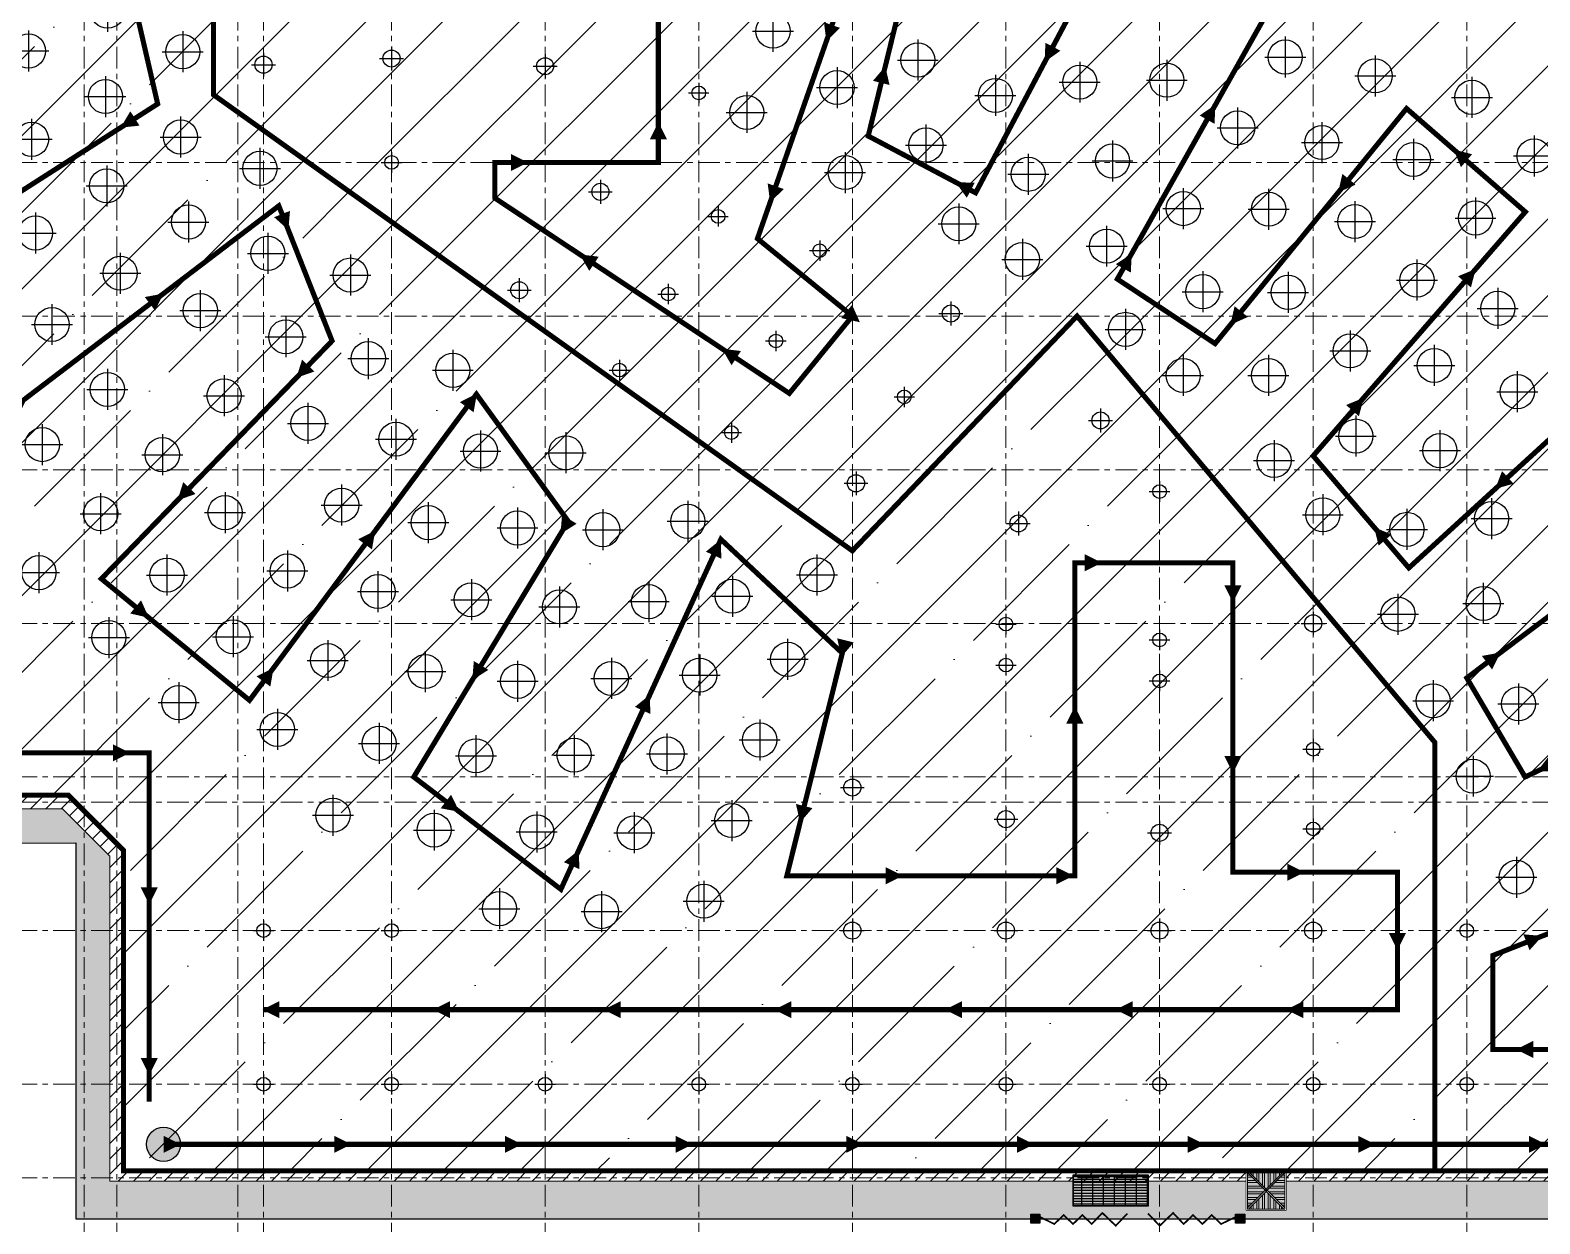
# Model space of a CAD drawing. Header units: millimetres. Extents: x -376071 to 28028791, y -269234 to 29325.
# Drawn here: x -34174 to 54275, y -89175 to -19253 of the extents above; entities that cross this region are included whole.
import ezdxf

# ---------------------------------------------------------------- set-up
doc = ezdxf.new("R2010")
doc.units = ezdxf.units.MM
doc.header["$LTSCALE"] = 100
doc.set_wipeout_variables(frame=1)
for name, pattern in [('AUR_Centre', [22.5, 15, -2.5, 2.5, -2.5]), ('AUR_Grid Line', [22.225, 12.7, -3.175, 3.175, -3.175]), ('HIDDEN', [0.375, 0.25, -0.125])]:
    doc.linetypes.add(name, pattern=pattern)
doc.layers.add('0 T KY HIEU', color=255, linetype='Continuous', lineweight=9)
doc.linetypes.add('FENCELINE2', pattern='A,0.25,-0.1,[132,ltypeshp.shx,S=0.1,R=0,X=-0.1,Y=0],-0.1,1', length=1.45)
pattern_1 = [(45, (156703.3, 86475), (-449.0128, 449.0128), [])]
pattern_2 = [(90, (0, 0), (-375, 6e-14), []), (90, (-132.6, 132.6), (-375, 6e-14), [])]
pattern_3 = [(90, (0, 0), (-375, 6e-14), []), (90, (-132.6, 132.6), (-375, 6e-14), [])]
pattern_4 = [(0, (0, 0), (1e-13, 375), []), (0, (132.6, 132.6), (1e-13, 375), [])]

# ---------------------------------------------------------------- blocks, each defined once
blk = doc.blocks.new('GRID')
at = {"color": 8, "linetype": 'AUR_Grid Line', "lineweight": 0}
for p, q in [((54103.3, 101816.4), (54103.3, -11839.9)), ((56003.3, 101816.4), (56003.3, -11839.9)), ((63103.3, 101816.4), (63103.3, -11839.9)), ((64603.6, 101816.4), (64603.6, -11839.9)), ((72103.3, 101816.4), (72103.3, -11839.9)), ((81103.3, 101816.4), (81103.3, -11839.9)), ((90103.3, 101816.4), (90103.3, -11839.9)), ((99103.3, 101816.4), (99103.3, -11839.9)), ((108103.3, 101816.4), (108103.3, -11839.9)), ((117103.3, 101816.4), (117103.3, -11839.9)), ((126103.3, 101816.4), (126103.3, -11839.9)), ((135103.3, 101816.4), (135103.3, -11839.9)), ((175793.1, 59475), (-10486.6, 59475)), ((175793.1, 50475), (-10486.6, 50475)), ((175793.1, 41475), (-10486.6, 41475)), ((175793.1, 32475), (-10486.6, 32475)), ((175793.1, 23475), (-10486.6, 23475)), ((175793.1, 22005.3), (-10486.6, 22005.3)), ((175793.1, 14475), (-10486.6, 14475)), ((175793.1, 5475), (-10486.6, 5475)), ((175793.1, 0), (-10486.6, 0))]:
    blk.add_line(p, q, dxfattribs=at)
blk = doc.blocks.new('Pile Round for 02 - MacroMonitored - Ø1000-545971-PILING LAYOUT PLAN')
at = {"color": 1}
for p, q in [((0, 700), (0, -700)), ((-700, 0), (700, 0))]:
    blk.add_line(p, q, dxfattribs=at)
at = {"color": 7}
blk.add_circle((0, 0), 500, dxfattribs=at)
blk.add_circle((0, 0), 500, dxfattribs=at)
blk.add_circle((0, 0), 500, dxfattribs=at)
blk = doc.blocks.new('Pile Round for 02 - MacroMonitored - Ø2000-545968-PILING LAYOUT PLAN')
at = {"color": 1}
for p, q in [((0, 1200), (0, -1200)), ((-1200, 0), (1200, 0))]:
    blk.add_line(p, q, dxfattribs=at)
at = {"color": 7}
blk.add_circle((0, 0), 1000, dxfattribs=at)
blk.add_circle((0, 0), 1000, dxfattribs=at)
blk.add_circle((0, 0), 1000, dxfattribs=at)
blk = doc.blocks.new('d800')
at = {"color": 1}
for p, q in [((-600, 0), (600, 0)), ((0, 600), (0, -600))]:
    blk.add_line(p, q, dxfattribs=at)
at = {"color": 7}
blk.add_circle((0, 0), 400, dxfattribs=at)
blk = doc.blocks.new('MB COC')
at = {"lineweight": 9}
for name, p in [('Pile Round for 02 - MacroMonitored - Ø2000-545968-PILING LAYOUT PLAN', (55469, 68335)), ('Pile Round for 02 - MacroMonitored - Ø2000-545968-PILING LAYOUT PLAN', (94453, 67164)), ('Pile Round for 02 - MacroMonitored - Ø2000-545968-PILING LAYOUT PLAN', (50834, 66004)), ('Pile Round for 02 - MacroMonitored - Ø2000-545968-PILING LAYOUT PLAN', (59871, 65962)), ('Pile Round for 02 - MacroMonitored - Ø2000-545968-PILING LAYOUT PLAN', (102939, 65475)), ('Pile Round for 02 - MacroMonitored - Ø2000-545968-PILING LAYOUT PLAN', (124467, 65650)), ('Pile Round for 02 - MacroMonitored - Ø1000-545971-PILING LAYOUT PLAN', (64602, 65202)), ('Pile Round for 02 - MacroMonitored - Ø1000-545971-PILING LAYOUT PLAN', (72103, 65561)), ('Pile Round for 02 - MacroMonitored - Ø1000-545971-PILING LAYOUT PLAN', (81103, 65111)), ('Pile Round for 02 - MacroMonitored - Ø2000-545968-PILING LAYOUT PLAN', (117528, 64292)), ('Pile Round for 02 - MacroMonitored - Ø2000-545968-PILING LAYOUT PLAN', (129737, 64547)), ('Pile Round for 02 - MacroMonitored - Ø2000-545968-PILING LAYOUT PLAN', (98206, 63861)), ('Pile Round for 02 - MacroMonitored - Ø2000-545968-PILING LAYOUT PLAN', (107488, 63399)), ('Pile Round for 02 - MacroMonitored - Ø2000-545968-PILING LAYOUT PLAN', (112427, 64178)), ('Pile Round for 02 - MacroMonitored - Ø2000-545968-PILING LAYOUT PLAN', (55341, 63337)), ('Pile Round for 02 - MacroMonitored - Ø2000-545968-PILING LAYOUT PLAN', (135407, 63288)), ('Pile Round for 02 - MacroMonitored - Ø2000-545968-PILING LAYOUT PLAN', (92918, 62406)), ('Pile Round for 02 - MacroMonitored - Ø2000-545968-PILING LAYOUT PLAN', (51015, 60830)), ('Pile Round for 02 - MacroMonitored - Ø2000-545968-PILING LAYOUT PLAN', (59742, 60964)), ('Pile Round for 02 - MacroMonitored - Ø2000-545968-PILING LAYOUT PLAN', (121677, 61501)), ('Pile Round for 02 - MacroMonitored - Ø2000-545968-PILING LAYOUT PLAN', (103415, 60495)), ('Pile Round for 02 - MacroMonitored - Ø2000-545968-PILING LAYOUT PLAN', (126616, 60641)), ('Pile Round for 02 - MacroMonitored - Ø2000-545968-PILING LAYOUT PLAN', (139045, 59857)), ('Pile Round for 02 - MacroMonitored - Ø2000-545968-PILING LAYOUT PLAN', (64393, 59128)), ('Pile Round for 02 - MacroMonitored - Ø2000-545968-PILING LAYOUT PLAN', (114346, 59562)), ('Pile Round for 02 - MacroMonitored - Ø2000-545968-PILING LAYOUT PLAN', (131977, 59650)), ('Pile Round for 02 - MacroMonitored - Ø2000-545968-PILING LAYOUT PLAN', (55415, 58100)), ('Pile Round for 02 - MacroMonitored - Ø2000-545968-PILING LAYOUT PLAN', (98681, 58884)), ('Pile Round for 02 - MacroMonitored - Ø2000-545968-PILING LAYOUT PLAN', (109408, 58782)), ('Pile Round for 02 - MacroMonitored - Ø1000-545971-PILING LAYOUT PLAN', (84340, 57754)), ('Pile Round for 02 - MacroMonitored - Ø2000-545968-PILING LAYOUT PLAN', (118495, 56771)), ('Pile Round for 02 - MacroMonitored - Ø2000-545968-PILING LAYOUT PLAN', (123495, 56734)), ('Pile Round for 02 - MacroMonitored - Ø2000-545968-PILING LAYOUT PLAN', (60206, 55985)), ('Pile Round for 02 - MacroMonitored - Ø2000-545968-PILING LAYOUT PLAN', (105337, 55879)), ('Pile Round for 02 - MacroMonitored - Ø2000-545968-PILING LAYOUT PLAN', (128546, 56013)), ('Pile Round for 02 - MacroMonitored - Ø2000-545968-PILING LAYOUT PLAN', (135614, 56220)), ('Pile Round for 02 - MacroMonitored - Ø2000-545968-PILING LAYOUT PLAN', (51245, 55341)), ('Pile Round for 02 - MacroMonitored - Ø2000-545968-PILING LAYOUT PLAN', (114003, 54571)), ('Pile Round for 02 - MacroMonitored - Ø2000-545968-PILING LAYOUT PLAN', (64857, 54150)), ('Pile Round for 02 - MacroMonitored - Ø2000-545968-PILING LAYOUT PLAN', (109064, 53794)), ('Pile Round for 02 - MacroMonitored - Ø2000-545968-PILING LAYOUT PLAN', (56207, 52984)), ('Pile Round for 02 - MacroMonitored - Ø2000-545968-PILING LAYOUT PLAN', (69692, 52878)), ('Pile Round for 02 - MacroMonitored - Ø2000-545968-PILING LAYOUT PLAN', (119636, 51903)), ('Pile Round for 02 - MacroMonitored - Ø2000-545968-PILING LAYOUT PLAN', (132184, 52582)), ('Pile Round for 02 - MacroMonitored - Ø1000-545971-PILING LAYOUT PLAN', (79589, 51990)), ('Pile Round for 02 - MacroMonitored - Ø2000-545968-PILING LAYOUT PLAN', (124636, 51866)), ('Pile Round for 02 - MacroMonitored - Ø2000-545968-PILING LAYOUT PLAN', (60899, 50794)), ('Pile Round for 02 - MacroMonitored - Ø1000-545971-PILING LAYOUT PLAN', (104875, 50626)), ('Pile Round for 02 - MacroMonitored - Ø2000-545968-PILING LAYOUT PLAN', (136917, 50927)), ('Pile Round for 02 - MacroMonitored - Ø2000-545968-PILING LAYOUT PLAN', (52208, 49982)), ('Pile Round for 02 - MacroMonitored - Ø2000-545968-PILING LAYOUT PLAN', (65907, 49261)), ('Pile Round for 02 - MacroMonitored - Ø2000-545968-PILING LAYOUT PLAN', (115107, 49695)), ('Pile Round for 02 - MacroMonitored - Ø2000-545968-PILING LAYOUT PLAN', (128273, 48435)), ('Pile Round for 02 - MacroMonitored - Ø2000-545968-PILING LAYOUT PLAN', (70742, 47989)), ('Pile Round for 02 - MacroMonitored - Ø2000-545968-PILING LAYOUT PLAN', (133200, 47582)), ('Pile Round for 02 - MacroMonitored - Ø2000-545968-PILING LAYOUT PLAN', (75694, 47298)), ('Pile Round for 02 - MacroMonitored - Ø2000-545968-PILING LAYOUT PLAN', (118482, 46998)), ('Pile Round for 02 - MacroMonitored - Ø2000-545968-PILING LAYOUT PLAN', (123482, 46998)), ('Pile Round for 02 - MacroMonitored - Ø2000-545968-PILING LAYOUT PLAN', (55455, 46179)), ('Pile Round for 02 - MacroMonitored - Ø2000-545968-PILING LAYOUT PLAN', (62291, 45808)), ('Pile Round for 02 - MacroMonitored - Ø2000-545968-PILING LAYOUT PLAN', (138065, 46046)), ('Pile Round for 02 - MacroMonitored - Ø2000-545968-PILING LAYOUT PLAN', (67209, 44189)), ('Pile Round for 02 - MacroMonitored - Ø2000-545968-PILING LAYOUT PLAN', (72363, 43259)), ('Pile Round for 02 - MacroMonitored - Ø1000-545971-PILING LAYOUT PLAN', (113642, 44362)), ('Pile Round for 02 - MacroMonitored - Ø2000-545968-PILING LAYOUT PLAN', (128603, 43446)), ('Pile Round for 02 - MacroMonitored - Ø2000-545968-PILING LAYOUT PLAN', (51642, 42946)), ('Pile Round for 02 - MacroMonitored - Ø2000-545968-PILING LAYOUT PLAN', (58676, 42354)), ('Pile Round for 02 - MacroMonitored - Ø2000-545968-PILING LAYOUT PLAN', (77315, 42568)), ('Pile Round for 02 - MacroMonitored - Ø2000-545968-PILING LAYOUT PLAN', (82314, 42467)), ('Pile Round for 02 - MacroMonitored - Ø2000-545968-PILING LAYOUT PLAN', (133530, 42593)), ('Pile Round for 02 - MacroMonitored - Ø2000-545968-PILING LAYOUT PLAN', (123814, 42010)), ('Pile Round for 02 - MacroMonitored - Ø1000-545971-PILING LAYOUT PLAN', (99317, 40678)), ('Pile Round for 02 - MacroMonitored - Ø2000-545968-PILING LAYOUT PLAN', (55060, 38900)), ('Pile Round for 02 - MacroMonitored - Ø2000-545968-PILING LAYOUT PLAN', (62350, 38962)), ('Pile Round for 02 - MacroMonitored - Ø2000-545968-PILING LAYOUT PLAN', (69181, 39402)), ('Pile Round for 02 - MacroMonitored - Ø2000-545968-PILING LAYOUT PLAN', (126670, 38835)), ('Pile Round for 02 - MacroMonitored - Ø2000-545968-PILING LAYOUT PLAN', (136558, 38615)), ('Pile Round for 02 - MacroMonitored - Ø2000-545968-PILING LAYOUT PLAN', (74256, 38376)), ('Pile Round for 02 - MacroMonitored - Ø2000-545968-PILING LAYOUT PLAN', (79484, 38063)), ('Pile Round for 02 - MacroMonitored - Ø2000-545968-PILING LAYOUT PLAN', (84483, 37962)), ('Pile Round for 02 - MacroMonitored - Ø2000-545968-PILING LAYOUT PLAN', (89459, 38454)), ('Pile Round for 02 - MacroMonitored - Ø1000-545971-PILING LAYOUT PLAN', (108830, 38328)), ('Pile Round for 02 - MacroMonitored - Ø2000-545968-PILING LAYOUT PLAN', (131597, 37979)), ('Pile Round for 02 - MacroMonitored - Ø2000-545968-PILING LAYOUT PLAN', (51445, 35446)), ('Pile Round for 02 - MacroMonitored - Ø2000-545968-PILING LAYOUT PLAN', (58945, 35300)), ('Pile Round for 02 - MacroMonitored - Ø2000-545968-PILING LAYOUT PLAN', (66000, 35544)), ('Pile Round for 02 - MacroMonitored - Ø2000-545968-PILING LAYOUT PLAN', (97028, 35315)), ('Pile Round for 02 - MacroMonitored - Ø2000-545968-PILING LAYOUT PLAN', (71309, 34337)), ('Pile Round for 02 - MacroMonitored - Ø2000-545968-PILING LAYOUT PLAN', (76781, 33856)), ('Pile Round for 02 - MacroMonitored - Ø2000-545968-PILING LAYOUT PLAN', (81942, 33438)), ('Pile Round for 02 - MacroMonitored - Ø2000-545968-PILING LAYOUT PLAN', (87170, 33746)), ('Pile Round for 02 - MacroMonitored - Ø2000-545968-PILING LAYOUT PLAN', (92073, 34063)), ('Pile Round for 02 - MacroMonitored - Ø2000-545968-PILING LAYOUT PLAN', (136069, 33639)), ('Pile Round for 02 - MacroMonitored - Ø2000-545968-PILING LAYOUT PLAN', (131070, 33007)), ('Pile Round for 02 - MacroMonitored - Ø2000-545968-PILING LAYOUT PLAN', (55541, 31638)), ('Pile Round for 02 - MacroMonitored - Ø2000-545968-PILING LAYOUT PLAN', (62819, 31687)), ('Pile Round for 02 - MacroMonitored - Ø1000-545971-PILING LAYOUT PLAN', (126103, 32475)), ('Pile Round for 02 - MacroMonitored - Ø2000-545968-PILING LAYOUT PLAN', (68362, 30298)), ('Pile Round for 02 - MacroMonitored - Ø2000-545968-PILING LAYOUT PLAN', (95313, 30368)), ('Pile Round for 02 - MacroMonitored - Ø2000-545968-PILING LAYOUT PLAN', (74079, 29650)), ('Pile Round for 02 - MacroMonitored - Ø2000-545968-PILING LAYOUT PLAN', (79493, 29079)), ('Pile Round for 02 - MacroMonitored - Ø2000-545968-PILING LAYOUT PLAN', (84984, 29249)), ('Pile Round for 02 - MacroMonitored - Ø2000-545968-PILING LAYOUT PLAN', (90158, 29444)), ('Pile Round for 02 - MacroMonitored - Ø2000-545968-PILING LAYOUT PLAN', (59637, 27830)), ('Pile Round for 02 - MacroMonitored - Ø2000-545968-PILING LAYOUT PLAN', (133133, 27941)), ('Pile Round for 02 - MacroMonitored - Ø2000-545968-PILING LAYOUT PLAN', (138130, 27756)), ('Pile Round for 02 - MacroMonitored - Ø2000-545968-PILING LAYOUT PLAN', (65414, 26259)), ('Pile Round for 02 - MacroMonitored - Ø2000-545968-PILING LAYOUT PLAN', (71376, 25443)), ('Pile Round for 02 - MacroMonitored - Ø2000-545968-PILING LAYOUT PLAN', (93674, 25644)), ('Pile Round for 02 - MacroMonitored - Ø2000-545968-PILING LAYOUT PLAN', (77045, 24719)), ('Pile Round for 02 - MacroMonitored - Ø2000-545968-PILING LAYOUT PLAN', (82798, 24752)), ('Pile Round for 02 - MacroMonitored - Ø2000-545968-PILING LAYOUT PLAN', (88242, 24826)), ('Pile Round for 02 - MacroMonitored - Ø2000-545968-PILING LAYOUT PLAN', (135472, 23522)), ('Pile Round for 02 - MacroMonitored - Ø1000-545971-PILING LAYOUT PLAN', (99103, 22855)), ('Pile Round for 02 - MacroMonitored - Ø2000-545968-PILING LAYOUT PLAN', (68673, 21236)), ('Pile Round for 02 - MacroMonitored - Ø2000-545968-PILING LAYOUT PLAN', (92036, 20921)), ('Pile Round for 02 - MacroMonitored - Ø2000-545968-PILING LAYOUT PLAN', (74596, 20360)), ('Pile Round for 02 - MacroMonitored - Ø2000-545968-PILING LAYOUT PLAN', (80612, 20255)), ('Pile Round for 02 - MacroMonitored - Ø2000-545968-PILING LAYOUT PLAN', (86327, 20207)), ('Pile Round for 02 - MacroMonitored - Ø1000-545971-PILING LAYOUT PLAN', (108103, 21005)), ('Pile Round for 02 - MacroMonitored - Ø1000-545971-PILING LAYOUT PLAN', (117103, 20205)), ('Pile Round for 02 - MacroMonitored - Ø2000-545968-PILING LAYOUT PLAN', (138007, 17602)), ('Pile Round for 02 - MacroMonitored - Ø2000-545968-PILING LAYOUT PLAN', (78426, 15758)), ('Pile Round for 02 - MacroMonitored - Ø2000-545968-PILING LAYOUT PLAN', (90398, 16197)), ('Pile Round for 02 - MacroMonitored - Ø2000-545968-PILING LAYOUT PLAN', (84411, 15589)), ('Pile Round for 02 - MacroMonitored - Ø1000-545971-PILING LAYOUT PLAN', (99103, 14475)), ('Pile Round for 02 - MacroMonitored - Ø1000-545971-PILING LAYOUT PLAN', (108103, 14475)), ('Pile Round for 02 - MacroMonitored - Ø1000-545971-PILING LAYOUT PLAN', (117103, 14475)), ('Pile Round for 02 - MacroMonitored - Ø1000-545971-PILING LAYOUT PLAN', (126103, 14475))]:
    blk.add_blockref(name, p, dxfattribs=at)
for p in [(90103, 63546), (72103, 59475), (91234, 56314), (97190, 54307), (88315, 51766), (94622, 49017), (85456, 47313), (102144, 45738), (92018, 43654), (117103, 40196), (108103, 32428), (117103, 31507), (108103, 30028), (117103, 29107), (126103, 25103), (126103, 20437), (64602, 14475), (72103, 14475), (135103, 14475), (64602, 5475), (72103, 5475), (81103, 5475), (90103, 5475), (99103, 5475), (108103, 5475), (117103, 5475), (126103, 5475), (135103, 5475)]:
    blk.add_blockref('d800', p)
blk = doc.blocks.new('MB TV')
at = {"lineweight": 0}
h = blk.add_hatch(dxfattribs=at)
h.set_pattern_fill('ANSI31', color=8, scale=200, style=0)
h.set_pattern_definition(pattern_1)
h.paths.add_polyline_path([(53966, 21608), (53166, 22408), (28202, 22408), (28202, 21608), (52834, 21608)], flags=0)
h = blk.add_hatch(dxfattribs=at)
h.set_pattern_fill('ANSI31', color=8, scale=200, style=0)
h.set_pattern_definition(pattern_1)
h.paths.add_polyline_path([(55600, 18842), (55600, 19974), (53966, 21608), (52834, 21608), (55297, 19145)], flags=0)
h = blk.add_hatch(dxfattribs=at)
h.set_pattern_fill('ANSI31', color=8, scale=200, style=0)
h.set_pattern_definition(pattern_1)
h.paths.add_polyline_path([(56400, -197), (56400, 19174), (55600, 19974), (55600, -197)], flags=0)
h = blk.add_hatch(dxfattribs=at)
h.set_pattern_fill('ANSI31', color=8, scale=200, style=0)
h.set_pattern_definition(pattern_1)
h.paths.add_polyline_path([(162399, -197), (162999, 403), (56400, 403), (56400, -197), (160384, -197)], flags=0)
at = {"color": 7, "lineweight": 5}
for points in [[(162399, -197), (166403, 3808), (166403, 46446), (166603, 46446), (166603, 77253), (166403, 77253), (166403, 92134), (36702, 92134), (36702, 92334), (-200, 92334), (-200, 86013), (-400, 86013), (-400, 69213), (-200, 69213), (-200, 21808), (28202, 21808), (28202, 21608), (52834, 21608), (55600, 18842), (55600, -197)], [(56400, 403), (56400, 19174), (53166, 22408), (400, 22408), (400, 91534), (165803, 91534), (165803, 4056), (162151, 403)]]:
    blk.add_lwpolyline(points, close=True, dxfattribs=at)
blk = doc.blocks.new('fsdfsdfsf')
at = {"linetype": 'Continuous', "ltscale": 10}
h = blk.add_hatch(dxfattribs=at)
h.set_pattern_fill('GRATE', color=8, scale=7000, style=0)
h.set_pattern_definition([(9e-14, (-556288.43, 1606329.62), (-3e-13, 218.75), []), (90, (-556288.4, 1606329.6), (-875, -1e-12), [])])
h.paths.add_polyline_path([(-345248, 915482), (-345248, 913041), (-339307, 913041), (-339307, 915482)])
at = {"color": 150}
for points in [[(-345277, 915511), (-345277, 913011), (-339277, 913011), (-339277, 915511)], [(-345248, 915482), (-345248, 913041), (-339307, 913041), (-339307, 915482)]]:
    blk.add_lwpolyline(points, close=True, dxfattribs=at)
blk = doc.blocks.new('T MUI TEN GATE')
at = {"layer": '0 T KY HIEU', "ltscale": 2000, "true_color": 0xff0505}
blk.add_hatch(color=1, dxfattribs=at).paths.add_polyline_path([(374812, 297915), (374812, 298224), (378999, 298224), (378999, 297915)])
at = {"layer": '0 T KY HIEU', "color": 1, "ltscale": 60, "true_color": 0xff0505}
blk.add_line((374812, 298517), (379013, 298517), dxfattribs=at)
at = {"layer": '0 T KY HIEU', "color": 1, "ltscale": 60, "true_color": 0xff0505, "const_width": 311}
blk.add_lwpolyline([(374812, 298925), (379010, 298925)], dxfattribs=at)
at = {"layer": '0 T KY HIEU', "color": 1, "ltscale": 2000, "true_color": 0xff0505}
for points in [[(373843, 297367), (376912, 296411), (379969, 297367), (378999, 297367), (378999, 297704), (374812, 297704), (374812, 297367), (373843, 297367)], [(374812, 297915), (374812, 298224), (378999, 298224), (378999, 297915), (374812, 297915)]]:
    blk.add_lwpolyline(points, dxfattribs=at)
blk = doc.blocks.new('T P BAO VE')
at = {"color": 7, "lineweight": 0}
blk.add_lwpolyline([(-1325, 425), (1325, 425), (1325, 3075), (-1325, 3075)], close=True, dxfattribs=at)
at = {"lineweight": 0}
blk.add_wipeout([(-1325, 425), (1325, 425), (1325, 3075), (-1325, 3075)], dxfattribs=at)
h = blk.add_hatch(dxfattribs=at)
h.set_pattern_fill('STEEL', color=8, scale=3000, angle=315, style=0)
h.set_pattern_definition([(0, (0, 0), (1e-13, 375), []), (0, (132.6, 132.6), (1e-13, 375), [])])
h.paths.add_polyline_path([(71, 1750), (1250, 571), (1250, 2929)])
h.paths.add_polyline_path([(-1250, 2929), (-1250, 571), (-71, 1750)])
h = blk.add_hatch(color=4, dxfattribs=at)
h.set_gradient(color1=(153, 0, 0), one_color=1, tint=1, name='CURVED')
h.paths.add_polyline_path([(-1250, 2929), (-1250, 571), (-71, 1750)])
h = blk.add_hatch(dxfattribs=at)
h.set_pattern_fill('STEEL', color=8, scale=3000, angle=315, style=0)
h.set_pattern_definition(pattern_4)
h.paths.add_polyline_path([(71, 1750), (1250, 571), (1250, 2929)])
h.paths.add_polyline_path([(-1250, 2929), (-1250, 571), (-71, 1750)])
h = blk.add_hatch(dxfattribs=at)
h.set_pattern_fill('STEEL', color=8, scale=3000, angle=315, style=0)
h.set_pattern_definition(pattern_4)
h.paths.add_polyline_path([(71, 1750), (1250, 571), (1250, 2929)])
h.paths.add_polyline_path([(-1250, 2929), (-1250, 571), (-71, 1750)])
h = blk.add_hatch(dxfattribs=at)
h.set_pattern_fill('STEEL', color=8, scale=3000, angle=45, style=0)
h.set_pattern_definition(pattern_2)
h.paths.add_polyline_path([(0, 1821), (1179, 3000), (-1179, 3000)])
h = blk.add_hatch(color=4, dxfattribs=at)
h.set_gradient(color1=(153, 0, 0), one_color=1, tint=1, name='CURVED')
h.paths.add_polyline_path([(1179, 3000), (-1179, 3000), (0, 1821)])
h = blk.add_hatch(dxfattribs=at)
h.set_pattern_fill('STEEL', color=8, scale=3000, angle=45, style=0)
h.set_pattern_definition(pattern_3)
h.paths.add_polyline_path([(0, 1821), (1179, 3000), (-1179, 3000)])
h = blk.add_hatch(dxfattribs=at)
h.set_pattern_fill('STEEL', color=8, scale=3000, angle=45, style=0)
h.set_pattern_definition(pattern_3)
h.paths.add_polyline_path([(0, 1821), (1179, 3000), (-1179, 3000)])
h = blk.add_hatch(color=4, dxfattribs=at)
h.set_gradient(color1=(153, 0, 0), one_color=1, tint=1, name='CURVED')
h.paths.add_polyline_path([(1250, 2929), (71, 1750), (1250, 571)])
h = blk.add_hatch(dxfattribs=at)
h.set_pattern_fill('STEEL', color=8, scale=3000, angle=45, style=0)
h.set_pattern_definition(pattern_2)
h.paths.add_polyline_path([(-1179, 500), (1179, 500), (0, 1679)])
h = blk.add_hatch(color=4, dxfattribs=at)
h.set_gradient(color1=(153, 0, 0), one_color=1, tint=1, name='CURVED')
h.paths.add_polyline_path([(0, 1679), (-1179, 500), (1179, 500)])
h = blk.add_hatch(dxfattribs=at)
h.set_pattern_fill('STEEL', color=8, scale=3000, angle=45, style=0)
h.set_pattern_definition(pattern_3)
h.paths.add_polyline_path([(-1179, 500), (1179, 500), (0, 1679)])
h = blk.add_hatch(dxfattribs=at)
h.set_pattern_fill('STEEL', color=8, scale=3000, angle=45, style=0)
h.set_pattern_definition(pattern_3)
h.paths.add_polyline_path([(-1179, 500), (1179, 500), (0, 1679)])
at = {"color": 7, "lineweight": 0}
for p, q in [((1179, 3000), (-1250, 571)), ((1179, 3000), (-1250, 571)), ((1179, 3000), (-1250, 571)), ((-1250, 2929), (1179, 500)), ((-1250, 2929), (1179, 500)), ((-1250, 2929), (1179, 500)), ((-1179, 3000), (1250, 571)), ((-1179, 3000), (1250, 571)), ((-1179, 3000), (1250, 571)), ((1250, 2929), (-1179, 500)), ((1250, 2929), (-1179, 500)), ((1250, 2929), (-1179, 500))]:
    blk.add_line(p, q, dxfattribs=at)
at = {"color": 8, "lineweight": 0}
for p, q in [((-71, 1750), (71, 1750)), ((-71, 1750), (71, 1750)), ((-71, 1750), (71, 1750)), ((0, 1821), (0, 1679)), ((0, 1821), (0, 1679)), ((0, 1821), (0, 1679))]:
    blk.add_line(p, q, dxfattribs=at)
at = {"color": 7, "lineweight": 0}
blk.add_lwpolyline([(-1250, 500), (1250, 500), (1250, 3000), (-1250, 3000)], close=True, dxfattribs=at)
blk.add_lwpolyline([(-1250, 500), (1250, 500), (1250, 3000), (-1250, 3000)], close=True, dxfattribs=at)
blk.add_lwpolyline([(-1250, 500), (1250, 500), (1250, 3000), (-1250, 3000)], close=True, dxfattribs=at)
blk = doc.blocks.new('Cong ra vao')
at = {"linetype": 'Continuous', "true_color": 0xff0505}
for points in [[(29059, -31148), (28521, -31148), (28521, -31686), (29059, -31686)], [(41060, -31148), (40521, -31148), (40521, -31686), (41060, -31686)]]:
    blk.add_hatch(color=1, dxfattribs=at).paths.add_polyline_path(points)
at = {"color": 1, "linetype": 'Continuous', "true_color": 0xff0505, "const_width": 100, "elevation": 0}
for points in [[(29059, -31516), (29904, -31104), (30452, -31629), (31000, -31104), (31548, -31629), (32096, -31104), (32718, -31754), (33502, -31003), (34184, -31716), (34184, -31716), (34184, -31716), (34184, -31716), (34184, -31716)], [(40521, -31516), (39677, -31104), (39128, -31629), (38580, -31104), (38032, -31629), (37484, -31104), (36862, -31754), (36078, -31003), (35396, -31716), (35396, -31716), (35396, -31716), (35396, -31716), (35396, -31716)]]:
    blk.add_lwpolyline(points, dxfattribs=at)
at = {"color": 1, "linetype": 'Continuous', "true_color": 0xff0505, "elevation": 0}
for points in [[(29059, -31148), (28521, -31148), (28521, -31686), (29059, -31686)], [(28521, -31686), (29059, -31686), (29059, -31148), (28521, -31148)], [(41060, -31148), (40521, -31148), (40521, -31686), (41060, -31686)], [(40521, -31686), (41060, -31686), (41060, -31148), (40521, -31148)]]:
    blk.add_lwpolyline(points, close=True, dxfattribs=at)
at = {"yscale": 0.527888848040613, "zscale": 0.527888848040613}
for p, xscale, rotation in [((230556, 127757), 0.527888848040613, 180.0000000000003), ((237300, -186971), -0.527888848040613, 359.9999999999997)]:
    blk.add_blockref('T MUI TEN GATE', p, dxfattribs=dict(at, xscale=xscale, rotation=rotation))
at = {"color": 7, "xscale": 0.7333333226576169, "yscale": 0.7333333226576169, "zscale": 0.7333333226576169, "rotation": 180.0000000000017}
blk.add_blockref('fsdfsdfsf', (-217803, 637393, 0), dxfattribs=at)
at = {"xscale": 0.8819090608653201, "yscale": 0.8819090608653201, "zscale": 0.8819090608653201, "rotation": 270}
blk.add_blockref('T P BAO VE', (40772, -33086, 0), dxfattribs=at)
blk = doc.blocks.new('cong hang rao')
at = {"color": 5, "linetype": 'FENCELINE2', "ltscale": 50}
blk.add_lwpolyline([(168606, 94253), (-2398, 94253), (-2398, 19604), (53600, 19608), (53602, -2400), (168606, -2400)], close=True, dxfattribs=at)
at = {"xscale": -1, "rotation": 180}
blk.add_blockref('Cong ra vao', (81033, -33817, 0), dxfattribs=at)
blk = doc.blocks.new('*U27')
at = {"color": 6}
blk.add_lwpolyline([(0, 0, 1000, 0, 0), (1000, 0, 0, 0, 0)], format="xyseb", dxfattribs=at)
blk = doc.blocks.new('*U28')
at = {"color": 0, "linetype": 'ByBlock', "lineweight": -2, "transparency": 16777216}
for p in [(-29323, -61588), (-26362, -84517), (-16362, -84517), (-6362, -84517), (3638, -84517), (13638, -84517), (23638, -84517), (33638, -84517), (43638, -84517), (53638, -84517)]:
    blk.add_blockref('*U27', p, dxfattribs=at)
at = {"color": 0, "linetype": 'ByBlock', "lineweight": -2, "transparency": 16777216, "rotation": 269.9999999999999}
for p in [(-27200, -69465), (-27200, -79465)]:
    blk.add_blockref('*U27', p, dxfattribs=at)
blk = doc.blocks.new('*U29')
at = {"color": 3}
blk.add_lwpolyline([(0, 0, 1000, 0, 0), (1000, 0, 0, 0, 0)], format="xyseb", dxfattribs=at)
blk = doc.blocks.new('*U30')
at = {"color": 0, "linetype": 'ByBlock', "lineweight": -2, "transparency": 16777216}
for p, rotation in [((12804, -18952), 250.7530689127326), ((25744, -20222), 242.1244644363993), ((15689, -22340), 76.24056171366222), ((34780, -24492), 60.63511926033916), ((2632, -25640), 89.99999999999967), ((49983, -26898), 138.9849466539661), ((43094, -27984), 230.8342506621138), ((9508, -28393), 250.7530689127326), ((20935, -28629), 152.1244644363993), ((-1140, -32939), 146.4566720317809), ((29876, -33207), 60.63511926033916), ((49864, -33994), 48.98494665396611), ((13665, -35729), 320.7839280924359), ((36779, -35737), 230.8342506621138), ((7194, -38465), 146.4566720317809), ((43301, -41540), 48.98494665396611), ((52401, -45449), 222.4413247257636), ((45211, -49123), 130.5000054395663), ((51179, -56309), 36.93144691582086), ((55027, -62231), 205.4956980217989), ((53494, -72681), 21.48069633537861), ((53890, -78964), 180)]:
    blk.add_blockref('*U29', p, dxfattribs=dict(at, rotation=rotation))
blk.add_blockref('*U29', (-6008, -27000), dxfattribs=at)
blk = doc.blocks.new('*U31')
at = {"color": 1}
blk.add_lwpolyline([(932, 0, 1000, 0, 0), (-68, 0, 0, 0, 0)], format="xyseb", dxfattribs=at)
blk = doc.blocks.new('*U32')
at = {"color": 0, "linetype": 'ByBlock', "lineweight": -2, "transparency": 16777216}
for p, rotation in [((-28822, -24925), 32.60475335640791), ((-19076, -30890), 111.5299490793764), ((-26415, -34720), 217.2524611063078), ((-18534, -39568), 45.87087898499203), ((-34374, -40773), 217.2524611063078), ((-8041, -40591), 233.4490323554848), ((-25497, -46745), 45.87087898499203), ((-3067, -48703), 58.87579041049287), ((-13997, -48624), 233.4490323554848), ((6256, -49159), 245.4274485469869), ((28550, -50453), 180), ((36293, -52710), 89.99999999999999), ((-27275, -53628), 140.642017173998), ((13368, -55903), 76.01304423525657), ((-19952, -56658), 233.4490323554848), ((-8236, -57264), 58.87579041049287), ((2098, -58254), 245.4274485469869), ((27033, -58937), 269.9999999999999), ((36293, -62710), 89.99999999999999), ((-9078, -65002), 142.63605976988), ((10951, -65606), 76.01304423525657), ((-2061, -67348), 245.4274485469869), ((40423, -68580), 180), ((16882, -68786), 180), ((26882, -68786), 180), ((45933, -73070), 89.99999999999999)]:
    blk.add_blockref('*U31', p, dxfattribs=dict(at, rotation=rotation))
for p in [(-20505, -76632), (-10505, -76632), (-505, -76632), (9495, -76632), (19495, -76632), (29495, -76632), (39495, -76632)]:
    blk.add_blockref('*U31', p, dxfattribs=at)

msp = doc.modelspace()

# ---------------------------------------------------------------- hatches: boundary and pattern name
h = msp.add_hatch()
h.set_pattern_fill('AR-HBONE', color=8, scale=10)
h.set_pattern_definition([(45, (-171672.8, 199586.2), (1e-13, 1436.841), [3048, -1016]), (135, (-170954.4, 200304.7), (1e-13, 1436.841), [3048, -1016])])
h.paths.add_polyline_path([(77292.8, -86671.5), (81296.9, -82667.4), (81296.9, -40028.9), (81496.9, -40028.9), (81496.9, -9221.5), (81296.9, -9221.5), (81296.9, 5659.3), (-48404.8, 5659.3), (-48404.8, 5859.3), (-85306.4, 5859.3), (-85306.4, -461.5), (-85506.4, -461.5), (-85506.4, -17261.5), (-85306.4, -17261.5), (-85306.4, -64667), (-56904.5, -64667), (-56904.5, -64867), (-32272.1, -64867), (-29506.4, -67632.7), (-29506.4, -86671.5)], flags=16)
h.paths.add_polyline_path([(83499.1, 7778.5), (-87504.8, 7778.5), (-87504.8, -66871.2), (-31506.5, -66866.7), (-31504.1, -88875.2), (83499.1, -88875.2)])

# ---------------------------------------------------------------- block references
for name in ['GRID', 'MB TV']:
    msp.add_blockref(name, (-85106.4, -86475))
at = {"color": 0}
msp.add_blockref('MB COC', (-85106.4, -86475), dxfattribs=at)

# ---------------------------------------------------------------- next in the draw order: block references
at = {"linetype": 'Continuous'}
msp.add_blockref('cong hang rao', (-85106.4, -86475), dxfattribs=at)

# ---------------------------------------------------------------- next in the draw order: hatches: boundary and pattern name
at = {"lineweight": 0, "transparency": 33554559}
h = msp.add_hatch(dxfattribs=at)
h.set_pattern_fill('ANSI35', color=1, scale=1000)
h.set_pattern_definition([(45, (71597, 0), (-4490.13, 4490.13), []), (45, (76087, 0), (-4490.13, 4490.13), [7937.5, -1587.5, 0, -1587.5])])
h.paths.add_polyline_path([(-23428.6, 5059.3), (-84706.4, 5059.3), (-84706.4, -64067), (-31940.7, -64067), (-28706.4, -67301.3), (-28706.4, -86071.5), (48125.9, -86071.5), (48125.9, -60974.3), (27160.3, -36000), (13996.9, -49748.8), (-23428.6, -23038.4)])
h = msp.add_hatch(dxfattribs=at)
h.set_pattern_fill('ANSI31', color=3, scale=1000)
h.set_pattern_definition([(45, (71597, 0), (-2245.064, 2245.064), [])])
h.paths.add_polyline_path([(48125.9, -86071.5), (48125.9, -60974.3), (27160.3, -36000), (13996.9, -49748.8), (-23428.6, -23038.4), (-23428.6, 5059.3), (80696.9, 5059.3), (80696.9, -82418.8), (77044.2, -86071.5)])
h = msp.add_hatch(color=6)
h.dxf.hatch_style = 1
edge = h.paths.add_edge_path()
edge.add_arc((-26362.2, -84516.6), 1000, 0, 360)

# ---------------------------------------------------------------- next in the draw order: linework, layer by layer
at = {"const_width": 300}
for points in [[(-23428.6, 5059.3), (-84706.4, 5059.3), (-84706.4, -64067), (-31940.7, -64067), (-28706.4, -67301.3), (-28706.4, -86071.5), (48125.9, -86071.5), (48125.9, -60974.3), (27160.3, -36000), (13996.9, -49748.8), (-23428.6, -23038.4)], [(48125.9, -86071.5), (48125.9, -60974.3), (27160.3, -36000), (13996.9, -49748.8), (-23428.6, -23038.4), (-23428.6, 5059.3), (80696.9, 5059.3), (80696.9, -82418.8), (77044.2, -86071.5)]]:
    msp.add_lwpolyline(points, close=True, dxfattribs=at)
at = {"color": 6, "linetype": 'HIDDEN', "ltscale": 100, "const_width": 300}
msp.add_lwpolyline([(-26362.2, -84516.6), (78036.5, -84516.6), (78036.5, 2907.1), (-82484.5, 2907.1), (-82484.5, -61588.2), (-27199.5, -61588.2), (-27199.5, -82020.6), (-27199.5, -82020.6)], dxfattribs=at)
at = {"color": 3, "linetype": 'AUR_Centre', "ltscale": 2, "const_width": 300}
for points in [[(30937.9, -10402.6), (21218.2, -28779), (14927, -25451.4), (18026.5, -12793.6)], [(15196.3, -12100.6), (8436.1, -31462.1), (13996.9, -36000), (10303.5, -40526), (-6950, -29087.4), (-6950, -27000), (2631.8, -27000), (2631.8, -18000)], [(60496.9, -38046.1), (46602.3, -50752), (40996.9, -44189), (53429.1, -29895.1), (46468.8, -23841.4), (35250.5, -37613.2), (29523.7, -33832.9), (38924.3, -17125.6)], [(70561.7, -54822.8), (53414.6, -63000), (49996.9, -57197), (67092.6, -44346.5)], [(73890.3, -78964.3), (51518.8, -78964.3), (51518.8, -73458.6), (74358.3, -64470.7)]]:
    msp.add_lwpolyline(points, dxfattribs=at)
at = {"color": 1, "const_width": 300}
for points in [[(-49644.9, -25815.7), (-28551.6, -15573.3), (-26705.4, -23570.9), (-42188.6, -33474.7)], [(-37131.3, -42869.7), (-19607.6, -29543.1), (-16485.9, -37455.9), (-30002.9, -51390.3), (-21324.1, -58508.5), (-8030.8, -40577), (-2652.2, -48015.3), (-11700.2, -63000), (-3081.6, -69580.8), (6293.3, -49078.4), (13406.6, -55746.9), (10158.8, -68785.8), (27033.2, -68785.8), (27033.2, -50453.4), (36293.1, -50453.4), (36293.1, -68580.4), (45933.5, -68580.4), (45933.5, -76631.5), (-20504.7, -76631.5)]]:
    msp.add_lwpolyline(points, dxfattribs=at)
at = {"color": 6}
msp.add_circle((-26362.2, -84516.6), 1000, dxfattribs=at)

# ---------------------------------------------------------------- next in the draw order: block references
msp.add_blockref('*U28', (0, 0), dxfattribs=at)
for name in ['*U32', '*U30']:
    msp.add_blockref(name, (0, 0))

doc.saveas('drawing.dxf')
